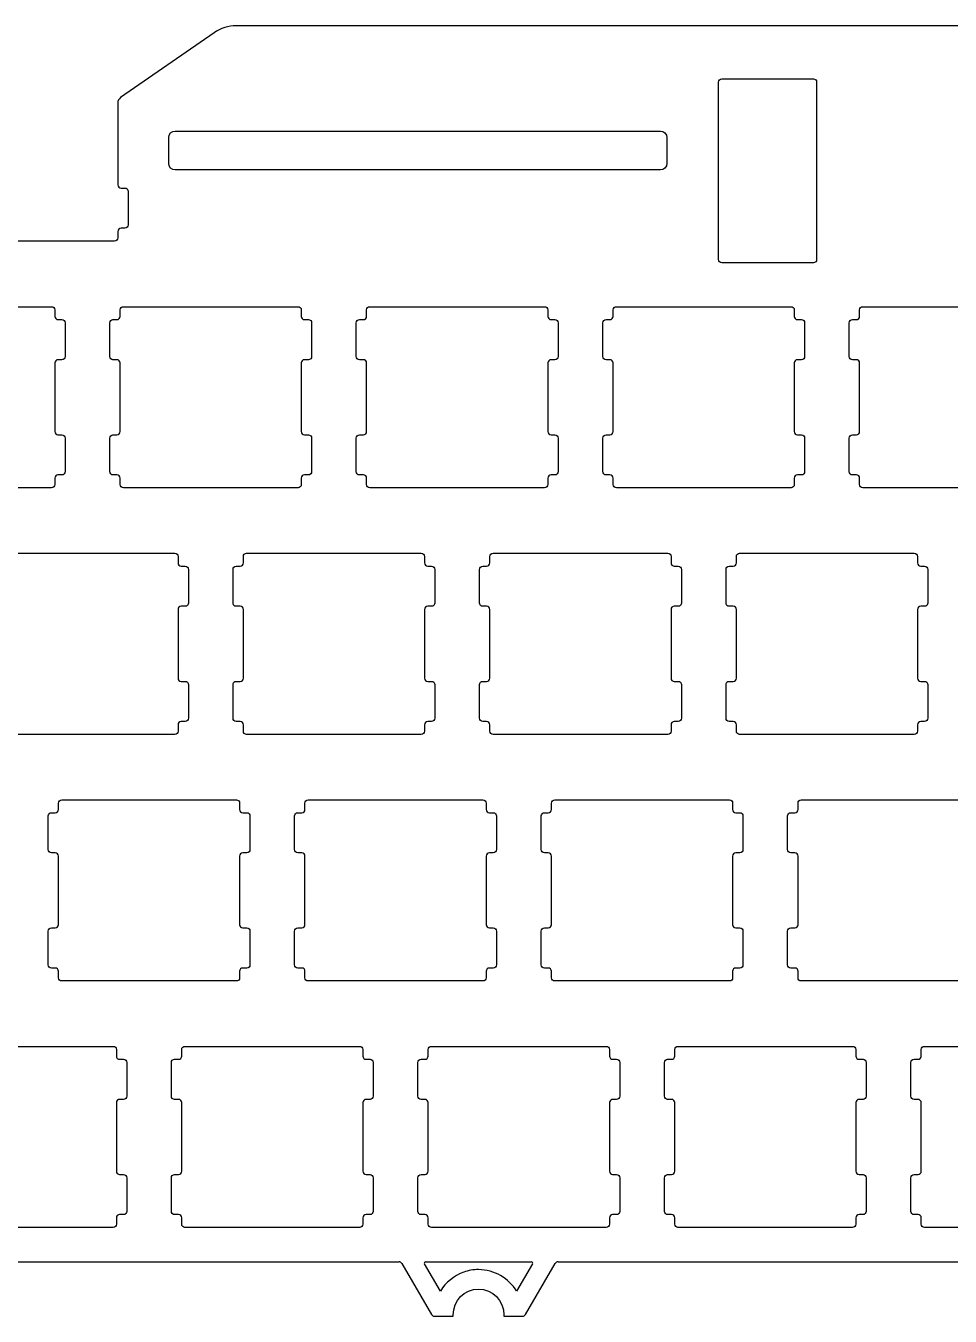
# Model space of a CAD drawing. Header units: millimetres. Extents: x -251 to 35, y -191 to -88.
# Drawn here: x -107.6 to -36.2, y -191.4 to -91.7 of the extents above; entities that cross this region are included whole.
import ezdxf

# ---------------------------------------------------------------- set-up
doc = ezdxf.new("R2010")
doc.units = ezdxf.units.MM
doc.layers.get('0').update_dxf_attribs({"linetype": 'CONTINUOUS'})

msp = doc.modelspace()

# ---------------------------------------------------------------- linework, layer by layer
for p, q in [((9.705, -91.704), (-91.386, -91.704)), ((-93.096, -92.238), (-100.327, -97.253)), ((-54.107, -109.764), (-54.107, -96.059)), ((-53.857, -95.809), (-46.784, -95.809)), ((-46.534, -96.059), (-46.534, -109.764)), ((-100.542, -97.664), (-100.542, -103.988)), ((-96.602, -102.338), (-96.602, -100.338)), ((-96.102, -99.838), (-58.607, -99.838)), ((-58.107, -100.338), (-58.107, -102.338)), ((-58.607, -102.838), (-96.102, -102.838)), ((-100.292, -104.238), (-99.993, -104.238)), ((-99.743, -104.488), (-99.743, -107.089)), ((-100.542, -107.589), (-100.542, -108.088)), ((-99.993, -107.339), (-100.292, -107.339)), ((-100.792, -108.338), (-114.294, -108.338)), ((-46.784, -110.014), (-53.857, -110.014)), ((-119.161, -113.405), (-105.662, -113.405)), ((-105.412, -113.655), (-105.412, -114.154)), ((-100.361, -114.154), (-100.361, -113.655)), ((-100.111, -113.405), (-86.612, -113.405)), ((-86.362, -113.655), (-86.362, -114.154)), ((-81.311, -114.154), (-81.311, -113.655)), ((-81.061, -113.405), (-67.562, -113.405)), ((-67.312, -113.655), (-67.312, -114.154)), ((-62.261, -114.154), (-62.261, -113.655)), ((-62.011, -113.405), (-48.512, -113.405)), ((-48.262, -113.655), (-48.262, -114.154)), ((-43.211, -114.154), (-43.211, -113.655)), ((-42.961, -113.405), (-29.462, -113.405)), ((-105.162, -114.404), (-104.861, -114.404)), ((-104.611, -114.654), (-104.611, -117.254)), ((-101.162, -117.254), (-101.162, -114.654)), ((-100.912, -114.404), (-100.611, -114.404)), ((-86.112, -114.404), (-85.811, -114.404)), ((-85.561, -114.654), (-85.561, -117.254)), ((-82.112, -117.254), (-82.112, -114.654)), ((-81.862, -114.404), (-81.561, -114.404)), ((-67.062, -114.404), (-66.761, -114.404)), ((-66.511, -114.654), (-66.511, -117.254)), ((-63.062, -117.254), (-63.062, -114.654)), ((-62.812, -114.404), (-62.511, -114.404)), ((-48.012, -114.404), (-47.711, -114.404)), ((-47.461, -114.654), (-47.461, -117.254)), ((-44.012, -117.254), (-44.012, -114.654)), ((-43.762, -114.404), (-43.461, -114.404)), ((-104.861, -117.504), (-105.162, -117.504)), ((-100.611, -117.504), (-100.912, -117.504)), ((-85.811, -117.504), (-86.112, -117.504)), ((-81.561, -117.504), (-81.862, -117.504)), ((-66.761, -117.504), (-67.062, -117.504)), ((-62.511, -117.504), (-62.812, -117.504)), ((-47.711, -117.504), (-48.012, -117.504)), ((-43.461, -117.504), (-43.762, -117.504)), ((-105.412, -117.754), (-105.412, -123.054)), ((-100.361, -123.054), (-100.361, -117.754)), ((-86.362, -117.754), (-86.362, -123.054)), ((-81.311, -123.054), (-81.311, -117.754)), ((-67.312, -117.754), (-67.312, -123.054)), ((-62.261, -123.054), (-62.261, -117.754)), ((-48.262, -117.754), (-48.262, -123.054)), ((-43.211, -123.054), (-43.211, -117.754)), ((-105.162, -123.304), (-104.861, -123.304)), ((-104.611, -123.554), (-104.611, -126.154)), ((-101.162, -126.154), (-101.162, -123.554)), ((-100.912, -123.304), (-100.611, -123.304)), ((-86.112, -123.304), (-85.811, -123.304)), ((-85.561, -123.554), (-85.561, -126.154)), ((-82.112, -126.154), (-82.112, -123.554)), ((-81.862, -123.304), (-81.561, -123.304)), ((-67.062, -123.304), (-66.761, -123.304)), ((-66.511, -123.554), (-66.511, -126.154)), ((-63.062, -126.154), (-63.062, -123.554)), ((-62.812, -123.304), (-62.511, -123.304)), ((-48.012, -123.304), (-47.711, -123.304)), ((-47.461, -123.554), (-47.461, -126.154)), ((-44.012, -126.154), (-44.012, -123.554)), ((-43.762, -123.304), (-43.461, -123.304)), ((-104.861, -126.404), (-105.162, -126.404)), ((-100.611, -126.404), (-100.912, -126.404)), ((-85.811, -126.404), (-86.112, -126.404)), ((-81.561, -126.404), (-81.862, -126.404)), ((-66.761, -126.404), (-67.062, -126.404)), ((-62.511, -126.404), (-62.812, -126.404)), ((-47.711, -126.404), (-48.012, -126.404)), ((-43.461, -126.404), (-43.762, -126.404)), ((-105.662, -127.404), (-119.161, -127.404)), ((-105.412, -126.654), (-105.412, -127.154)), ((-100.361, -127.154), (-100.361, -126.654)), ((-86.612, -127.404), (-100.111, -127.404)), ((-86.362, -126.654), (-86.362, -127.154)), ((-81.311, -127.154), (-81.311, -126.654)), ((-67.562, -127.404), (-81.061, -127.404)), ((-67.312, -126.654), (-67.312, -127.154)), ((-62.261, -127.154), (-62.261, -126.654)), ((-48.512, -127.404), (-62.011, -127.404)), ((-48.262, -126.654), (-48.262, -127.154)), ((-43.211, -127.154), (-43.211, -126.654)), ((-29.462, -127.404), (-42.961, -127.404)), ((-109.636, -132.455), (-96.137, -132.455)), ((-90.586, -132.455), (-77.087, -132.455)), ((-71.536, -132.455), (-58.037, -132.455)), ((-52.486, -132.455), (-38.987, -132.455)), ((-95.887, -132.705), (-95.887, -133.204)), ((-95.637, -133.454), (-95.336, -133.454)), ((-91.387, -133.454), (-91.086, -133.454)), ((-90.836, -133.204), (-90.836, -132.705)), ((-76.837, -132.705), (-76.837, -133.204)), ((-76.587, -133.454), (-76.286, -133.454)), ((-72.337, -133.454), (-72.036, -133.454)), ((-71.786, -133.204), (-71.786, -132.705)), ((-57.787, -132.705), (-57.787, -133.204)), ((-57.537, -133.454), (-57.236, -133.454)), ((-53.287, -133.454), (-52.986, -133.454)), ((-52.736, -133.204), (-52.736, -132.705)), ((-38.737, -132.705), (-38.737, -133.204)), ((-38.487, -133.454), (-38.186, -133.454)), ((-95.086, -133.704), (-95.086, -136.304)), ((-91.637, -136.304), (-91.637, -133.704)), ((-76.036, -133.704), (-76.036, -136.304)), ((-72.587, -136.304), (-72.587, -133.704)), ((-56.986, -133.704), (-56.986, -136.304)), ((-53.537, -136.304), (-53.537, -133.704)), ((-37.936, -133.704), (-37.936, -136.304)), ((-95.336, -136.554), (-95.637, -136.554)), ((-91.086, -136.554), (-91.387, -136.554)), ((-76.286, -136.554), (-76.587, -136.554)), ((-72.036, -136.554), (-72.337, -136.554)), ((-57.236, -136.554), (-57.537, -136.554)), ((-52.986, -136.554), (-53.287, -136.554)), ((-38.186, -136.554), (-38.487, -136.554)), ((-95.887, -136.804), (-95.887, -142.104)), ((-90.836, -142.104), (-90.836, -136.804)), ((-76.837, -136.804), (-76.837, -142.104)), ((-71.786, -142.104), (-71.786, -136.804)), ((-57.787, -136.804), (-57.787, -142.104)), ((-52.736, -142.104), (-52.736, -136.804)), ((-38.737, -136.804), (-38.737, -142.104)), ((-95.637, -142.354), (-95.336, -142.354)), ((-91.387, -142.354), (-91.086, -142.354)), ((-76.587, -142.354), (-76.286, -142.354)), ((-72.337, -142.354), (-72.036, -142.354)), ((-57.537, -142.354), (-57.236, -142.354)), ((-53.287, -142.354), (-52.986, -142.354)), ((-38.487, -142.354), (-38.186, -142.354)), ((-95.086, -142.604), (-95.086, -145.204)), ((-91.637, -145.204), (-91.637, -142.604)), ((-76.036, -142.604), (-76.036, -145.204)), ((-72.587, -145.204), (-72.587, -142.604)), ((-56.986, -142.604), (-56.986, -145.204)), ((-53.537, -145.204), (-53.537, -142.604)), ((-37.936, -142.604), (-37.936, -145.204)), ((-95.336, -145.454), (-95.637, -145.454)), ((-91.086, -145.454), (-91.387, -145.454)), ((-76.286, -145.454), (-76.587, -145.454)), ((-72.036, -145.454), (-72.337, -145.454)), ((-57.236, -145.454), (-57.537, -145.454)), ((-52.986, -145.454), (-53.287, -145.454)), ((-38.186, -145.454), (-38.487, -145.454)), ((-96.137, -146.454), (-109.636, -146.454)), ((-95.887, -145.704), (-95.887, -146.204)), ((-90.836, -146.204), (-90.836, -145.704)), ((-77.087, -146.454), (-90.586, -146.454)), ((-76.837, -145.704), (-76.837, -146.204)), ((-71.786, -146.204), (-71.786, -145.704)), ((-58.037, -146.454), (-71.536, -146.454)), ((-57.787, -145.704), (-57.787, -146.204)), ((-52.736, -146.204), (-52.736, -145.704)), ((-38.987, -146.454), (-52.486, -146.454)), ((-38.737, -145.704), (-38.737, -146.204)), ((-104.874, -151.505), (-91.375, -151.505)), ((-85.824, -151.505), (-72.325, -151.505)), ((-66.774, -151.505), (-53.275, -151.505)), ((-47.724, -151.505), (-34.225, -151.505)), ((-105.675, -152.504), (-105.374, -152.504)), ((-105.124, -152.254), (-105.124, -151.755)), ((-91.125, -151.755), (-91.125, -152.254)), ((-90.875, -152.504), (-90.574, -152.504)), ((-86.625, -152.504), (-86.324, -152.504)), ((-86.074, -152.254), (-86.074, -151.755)), ((-72.075, -151.755), (-72.075, -152.254)), ((-71.825, -152.504), (-71.525, -152.504)), ((-67.575, -152.504), (-67.274, -152.504)), ((-67.024, -152.254), (-67.024, -151.755)), ((-53.025, -151.755), (-53.025, -152.254)), ((-52.775, -152.504), (-52.475, -152.504)), ((-48.525, -152.504), (-48.224, -152.504)), ((-47.974, -152.254), (-47.974, -151.755)), ((-105.925, -155.354), (-105.925, -152.754)), ((-90.324, -152.754), (-90.324, -155.354)), ((-86.875, -155.354), (-86.875, -152.754)), ((-71.275, -152.754), (-71.275, -155.354)), ((-67.825, -155.354), (-67.825, -152.754)), ((-52.225, -152.754), (-52.225, -155.354)), ((-48.775, -155.354), (-48.775, -152.754)), ((-105.374, -155.604), (-105.675, -155.604)), ((-105.124, -161.154), (-105.124, -155.854)), ((-91.125, -155.854), (-91.125, -161.154)), ((-90.574, -155.604), (-90.875, -155.604)), ((-86.324, -155.604), (-86.625, -155.604)), ((-86.074, -161.154), (-86.074, -155.854)), ((-72.075, -155.854), (-72.075, -161.154)), ((-71.525, -155.604), (-71.825, -155.604)), ((-67.274, -155.604), (-67.575, -155.604)), ((-67.024, -161.154), (-67.024, -155.854)), ((-53.025, -155.854), (-53.025, -161.154)), ((-52.475, -155.604), (-52.775, -155.604)), ((-48.224, -155.604), (-48.525, -155.604)), ((-47.974, -161.154), (-47.974, -155.854)), ((-105.675, -161.404), (-105.374, -161.404)), ((-90.875, -161.404), (-90.574, -161.404)), ((-86.625, -161.404), (-86.324, -161.404)), ((-71.825, -161.404), (-71.525, -161.404)), ((-67.575, -161.404), (-67.274, -161.404)), ((-52.775, -161.404), (-52.475, -161.404)), ((-48.525, -161.404), (-48.224, -161.404)), ((-105.925, -164.254), (-105.925, -161.654)), ((-90.324, -161.654), (-90.324, -164.254)), ((-86.875, -164.254), (-86.875, -161.654)), ((-71.275, -161.654), (-71.275, -164.254)), ((-67.825, -164.254), (-67.825, -161.654)), ((-52.225, -161.654), (-52.225, -164.254)), ((-48.775, -164.254), (-48.775, -161.654)), ((-105.374, -164.504), (-105.675, -164.504)), ((-90.574, -164.504), (-90.875, -164.504)), ((-86.324, -164.504), (-86.625, -164.504)), ((-71.525, -164.504), (-71.825, -164.504)), ((-67.274, -164.504), (-67.575, -164.504)), ((-52.475, -164.504), (-52.775, -164.504)), ((-48.224, -164.504), (-48.525, -164.504)), ((-105.124, -165.254), (-105.124, -164.754)), ((-91.125, -164.754), (-91.125, -165.254)), ((-86.074, -165.254), (-86.074, -164.754)), ((-72.075, -164.754), (-72.075, -165.254)), ((-67.024, -165.254), (-67.024, -164.754)), ((-53.025, -164.754), (-53.025, -165.254)), ((-47.974, -165.254), (-47.974, -164.754)), ((-91.375, -165.504), (-104.874, -165.504)), ((-72.325, -165.504), (-85.824, -165.504)), ((-53.275, -165.504), (-66.774, -165.504)), ((-34.225, -165.504), (-47.724, -165.504)), ((-114.399, -170.555), (-100.9, -170.555)), ((-100.65, -170.805), (-100.65, -171.304)), ((-95.599, -171.304), (-95.599, -170.805)), ((-95.349, -170.555), (-81.848, -170.555)), ((-81.598, -170.805), (-81.598, -171.304)), ((-76.549, -171.304), (-76.549, -170.805)), ((-76.299, -170.555), (-62.798, -170.555)), ((-62.548, -170.805), (-62.548, -171.304)), ((-57.499, -171.304), (-57.499, -170.805)), ((-57.249, -170.555), (-43.75, -170.555)), ((-43.5, -170.805), (-43.5, -171.304)), ((-38.449, -171.304), (-38.449, -170.805)), ((-38.199, -170.555), (-24.7, -170.555)), ((-100.4, -171.554), (-100.1, -171.554)), ((-99.85, -171.804), (-99.85, -174.404)), ((-96.4, -174.404), (-96.4, -171.804)), ((-96.15, -171.554), (-95.849, -171.554)), ((-81.348, -171.554), (-81.049, -171.554)), ((-80.799, -171.804), (-80.799, -174.404)), ((-77.348, -174.404), (-77.348, -171.804)), ((-77.098, -171.554), (-76.799, -171.554)), ((-62.298, -171.554), (-62, -171.554)), ((-61.75, -171.804), (-61.75, -174.404)), ((-58.298, -174.404), (-58.298, -171.804)), ((-58.048, -171.554), (-57.749, -171.554)), ((-43.25, -171.554), (-42.95, -171.554)), ((-42.7, -171.804), (-42.7, -174.404)), ((-39.25, -174.404), (-39.25, -171.804)), ((-39, -171.554), (-38.699, -171.554)), ((-100.65, -174.904), (-100.65, -180.204)), ((-100.1, -174.654), (-100.4, -174.654)), ((-95.849, -174.654), (-96.15, -174.654)), ((-95.599, -180.204), (-95.599, -174.904)), ((-81.598, -174.904), (-81.598, -180.204)), ((-81.049, -174.654), (-81.348, -174.654)), ((-76.799, -174.654), (-77.098, -174.654)), ((-76.549, -180.204), (-76.549, -174.904)), ((-62.548, -174.904), (-62.548, -180.204)), ((-62, -174.654), (-62.298, -174.654)), ((-57.749, -174.654), (-58.048, -174.654)), ((-57.499, -180.204), (-57.499, -174.904)), ((-43.5, -174.904), (-43.5, -180.204)), ((-42.95, -174.654), (-43.25, -174.654)), ((-38.699, -174.654), (-39, -174.654)), ((-38.449, -180.204), (-38.449, -174.904)), ((-100.4, -180.454), (-100.1, -180.454)), ((-96.15, -180.454), (-95.849, -180.454)), ((-81.348, -180.454), (-81.049, -180.454)), ((-77.098, -180.454), (-76.799, -180.454)), ((-62.298, -180.454), (-62, -180.454)), ((-58.048, -180.454), (-57.749, -180.454)), ((-43.25, -180.454), (-42.95, -180.454)), ((-39, -180.454), (-38.699, -180.454)), ((-99.85, -180.704), (-99.85, -183.304)), ((-96.4, -183.304), (-96.4, -180.704)), ((-80.799, -180.704), (-80.799, -183.304)), ((-77.348, -183.304), (-77.348, -180.704)), ((-61.75, -180.704), (-61.75, -183.304)), ((-58.298, -183.304), (-58.298, -180.704)), ((-42.7, -180.704), (-42.7, -183.304)), ((-39.25, -183.304), (-39.25, -180.704)), ((-100.65, -183.804), (-100.65, -184.304)), ((-100.1, -183.554), (-100.4, -183.554)), ((-95.849, -183.554), (-96.15, -183.554)), ((-95.599, -184.304), (-95.599, -183.804)), ((-81.598, -183.804), (-81.598, -184.304)), ((-81.049, -183.554), (-81.348, -183.554)), ((-76.799, -183.554), (-77.098, -183.554)), ((-76.549, -184.304), (-76.549, -183.804)), ((-62.548, -183.804), (-62.548, -184.304)), ((-62, -183.554), (-62.298, -183.554)), ((-57.749, -183.554), (-58.048, -183.554)), ((-57.499, -184.304), (-57.499, -183.804)), ((-43.5, -183.804), (-43.5, -184.304)), ((-42.95, -183.554), (-43.25, -183.554)), ((-38.699, -183.554), (-39, -183.554)), ((-38.449, -184.304), (-38.449, -183.804)), ((-100.9, -184.554), (-114.399, -184.554)), ((-81.848, -184.554), (-95.349, -184.554)), ((-62.798, -184.554), (-76.299, -184.554)), ((-43.75, -184.554), (-57.249, -184.554)), ((-24.7, -184.554), (-38.199, -184.554)), ((-136.486, -187.204), (-78.809, -187.204)), ((-78.593, -187.328), (-76.288, -191.28)), ((-75.609, -189.466), (-76.841, -187.354)), ((-76.755, -187.204), (-68.575, -187.204)), ((-68.489, -187.354), (-69.721, -189.466)), ((-69.042, -191.28), (-66.737, -187.328)), ((-66.521, -187.204), (9.705, -187.204)), ((-76.072, -191.404), (-74.619, -191.404)), ((-70.711, -191.404), (-69.258, -191.404))]:
    msp.add_line(p, q)
for centre, radius, start, end in [((-91.386, -94.704), 3, 90, 124.74116), ((-100.042, -97.664), 0.5, 124.74116, 180), ((-78.809, -187.454), 0.25, 30.24912, 89.99817), ((-76.755, -187.304), 0.1, 90, 210.2458), ((-68.575, -187.304), 0.1, -30.24603, 90), ((-66.521, -187.454), 0.25, 90.00183, 149.75088), ((-76.072, -191.154), 0.25, 210.24912, 269.99817), ((-69.258, -191.154), 0.25, 270.00183, 329.75088)]:
    msp.add_arc(centre, radius, start, end)
for points in [[(-54.107, -96.059), (-54.107, -95.921), (-53.995, -95.809), (-53.857, -95.809)], [(-46.784, -95.809), (-46.646, -95.809), (-46.534, -95.921), (-46.534, -96.059)], [(-96.602, -100.338), (-96.602, -100.062), (-96.378, -99.838), (-96.102, -99.838)], [(-58.607, -99.838), (-58.331, -99.838), (-58.107, -100.062), (-58.107, -100.338)], [(-96.102, -102.838), (-96.378, -102.838), (-96.602, -102.614), (-96.602, -102.338)], [(-58.107, -102.338), (-58.107, -102.614), (-58.331, -102.838), (-58.607, -102.838)], [(-100.542, -103.988), (-100.542, -104.126), (-100.43, -104.238), (-100.292, -104.238)], [(-99.993, -104.238), (-99.855, -104.238), (-99.743, -104.35), (-99.743, -104.488)], [(-100.292, -107.339), (-100.43, -107.339), (-100.542, -107.451), (-100.542, -107.589)], [(-99.743, -107.089), (-99.743, -107.227), (-99.855, -107.339), (-99.993, -107.339)], [(-100.542, -108.088), (-100.542, -108.226), (-100.654, -108.338), (-100.792, -108.338)], [(-53.857, -110.014), (-53.995, -110.014), (-54.107, -109.902), (-54.107, -109.764)], [(-46.534, -109.764), (-46.534, -109.902), (-46.646, -110.014), (-46.784, -110.014)], [(-105.662, -113.405), (-105.524, -113.405), (-105.412, -113.517), (-105.412, -113.655)], [(-100.361, -113.655), (-100.361, -113.517), (-100.249, -113.405), (-100.111, -113.405)], [(-86.612, -113.405), (-86.474, -113.405), (-86.362, -113.517), (-86.362, -113.655)], [(-81.311, -113.655), (-81.311, -113.517), (-81.199, -113.405), (-81.061, -113.405)], [(-67.562, -113.405), (-67.424, -113.405), (-67.312, -113.517), (-67.312, -113.655)], [(-62.261, -113.655), (-62.261, -113.517), (-62.149, -113.405), (-62.011, -113.405)], [(-48.512, -113.405), (-48.374, -113.405), (-48.262, -113.517), (-48.262, -113.655)], [(-43.211, -113.655), (-43.211, -113.517), (-43.099, -113.405), (-42.961, -113.405)], [(-105.412, -114.154), (-105.412, -114.292), (-105.3, -114.404), (-105.162, -114.404)], [(-104.861, -114.404), (-104.723, -114.404), (-104.611, -114.516), (-104.611, -114.654)], [(-101.162, -114.654), (-101.162, -114.516), (-101.05, -114.404), (-100.912, -114.404)], [(-100.611, -114.404), (-100.473, -114.404), (-100.361, -114.292), (-100.361, -114.154)], [(-86.362, -114.154), (-86.362, -114.292), (-86.25, -114.404), (-86.112, -114.404)], [(-85.811, -114.404), (-85.673, -114.404), (-85.561, -114.516), (-85.561, -114.654)], [(-82.112, -114.654), (-82.112, -114.516), (-82, -114.404), (-81.862, -114.404)], [(-81.561, -114.404), (-81.423, -114.404), (-81.311, -114.292), (-81.311, -114.154)], [(-67.312, -114.154), (-67.312, -114.292), (-67.2, -114.404), (-67.062, -114.404)], [(-66.761, -114.404), (-66.623, -114.404), (-66.511, -114.516), (-66.511, -114.654)], [(-63.062, -114.654), (-63.062, -114.516), (-62.95, -114.404), (-62.812, -114.404)], [(-62.511, -114.404), (-62.373, -114.404), (-62.261, -114.292), (-62.261, -114.154)], [(-48.262, -114.154), (-48.262, -114.292), (-48.15, -114.404), (-48.012, -114.404)], [(-47.711, -114.404), (-47.573, -114.404), (-47.461, -114.516), (-47.461, -114.654)], [(-44.012, -114.654), (-44.012, -114.516), (-43.9, -114.404), (-43.762, -114.404)], [(-43.461, -114.404), (-43.323, -114.404), (-43.211, -114.292), (-43.211, -114.154)], [(-105.162, -117.504), (-105.3, -117.504), (-105.412, -117.616), (-105.412, -117.754)], [(-104.611, -117.254), (-104.611, -117.393), (-104.723, -117.504), (-104.861, -117.504)], [(-100.912, -117.504), (-101.05, -117.504), (-101.162, -117.393), (-101.162, -117.254)], [(-100.361, -117.754), (-100.361, -117.616), (-100.473, -117.504), (-100.611, -117.504)], [(-86.112, -117.504), (-86.25, -117.504), (-86.362, -117.616), (-86.362, -117.754)], [(-85.561, -117.254), (-85.561, -117.393), (-85.673, -117.504), (-85.811, -117.504)], [(-81.862, -117.504), (-82, -117.504), (-82.112, -117.393), (-82.112, -117.254)], [(-81.311, -117.754), (-81.311, -117.616), (-81.423, -117.504), (-81.561, -117.504)], [(-67.062, -117.504), (-67.2, -117.504), (-67.312, -117.616), (-67.312, -117.754)], [(-66.511, -117.254), (-66.511, -117.393), (-66.623, -117.504), (-66.761, -117.504)], [(-62.812, -117.504), (-62.95, -117.504), (-63.062, -117.393), (-63.062, -117.254)], [(-62.261, -117.754), (-62.261, -117.616), (-62.373, -117.504), (-62.511, -117.504)], [(-48.012, -117.504), (-48.15, -117.504), (-48.262, -117.616), (-48.262, -117.754)], [(-47.461, -117.254), (-47.461, -117.393), (-47.573, -117.504), (-47.711, -117.504)], [(-43.762, -117.504), (-43.9, -117.504), (-44.012, -117.393), (-44.012, -117.254)], [(-43.211, -117.754), (-43.211, -117.616), (-43.323, -117.504), (-43.461, -117.504)], [(-105.412, -123.054), (-105.412, -123.193), (-105.3, -123.304), (-105.162, -123.304)], [(-104.861, -123.304), (-104.723, -123.304), (-104.611, -123.416), (-104.611, -123.554)], [(-101.162, -123.554), (-101.162, -123.416), (-101.05, -123.304), (-100.912, -123.304)], [(-100.611, -123.304), (-100.473, -123.304), (-100.361, -123.193), (-100.361, -123.054)], [(-86.362, -123.054), (-86.362, -123.193), (-86.25, -123.304), (-86.112, -123.304)], [(-85.811, -123.304), (-85.673, -123.304), (-85.561, -123.416), (-85.561, -123.554)], [(-82.112, -123.554), (-82.112, -123.416), (-82, -123.304), (-81.862, -123.304)], [(-81.561, -123.304), (-81.423, -123.304), (-81.311, -123.193), (-81.311, -123.054)], [(-67.312, -123.054), (-67.312, -123.193), (-67.2, -123.304), (-67.062, -123.304)], [(-66.761, -123.304), (-66.623, -123.304), (-66.511, -123.416), (-66.511, -123.554)], [(-63.062, -123.554), (-63.062, -123.416), (-62.95, -123.304), (-62.812, -123.304)], [(-62.511, -123.304), (-62.373, -123.304), (-62.261, -123.193), (-62.261, -123.054)], [(-48.262, -123.054), (-48.262, -123.193), (-48.15, -123.304), (-48.012, -123.304)], [(-47.711, -123.304), (-47.573, -123.304), (-47.461, -123.416), (-47.461, -123.554)], [(-44.012, -123.554), (-44.012, -123.416), (-43.9, -123.304), (-43.762, -123.304)], [(-43.461, -123.304), (-43.323, -123.304), (-43.211, -123.193), (-43.211, -123.054)], [(-105.162, -126.404), (-105.3, -126.404), (-105.412, -126.516), (-105.412, -126.654)], [(-104.611, -126.154), (-104.611, -126.292), (-104.723, -126.404), (-104.861, -126.404)], [(-100.912, -126.404), (-101.05, -126.404), (-101.162, -126.292), (-101.162, -126.154)], [(-100.361, -126.654), (-100.361, -126.516), (-100.473, -126.404), (-100.611, -126.404)], [(-86.112, -126.404), (-86.25, -126.404), (-86.362, -126.516), (-86.362, -126.654)], [(-85.561, -126.154), (-85.561, -126.292), (-85.673, -126.404), (-85.811, -126.404)], [(-81.862, -126.404), (-82, -126.404), (-82.112, -126.292), (-82.112, -126.154)], [(-81.311, -126.654), (-81.311, -126.516), (-81.423, -126.404), (-81.561, -126.404)], [(-67.062, -126.404), (-67.2, -126.404), (-67.312, -126.516), (-67.312, -126.654)], [(-66.511, -126.154), (-66.511, -126.292), (-66.623, -126.404), (-66.761, -126.404)], [(-62.812, -126.404), (-62.95, -126.404), (-63.062, -126.292), (-63.062, -126.154)], [(-62.261, -126.654), (-62.261, -126.516), (-62.373, -126.404), (-62.511, -126.404)], [(-48.012, -126.404), (-48.15, -126.404), (-48.262, -126.516), (-48.262, -126.654)], [(-47.461, -126.154), (-47.461, -126.292), (-47.573, -126.404), (-47.711, -126.404)], [(-43.762, -126.404), (-43.9, -126.404), (-44.012, -126.292), (-44.012, -126.154)], [(-43.211, -126.654), (-43.211, -126.516), (-43.323, -126.404), (-43.461, -126.404)], [(-105.412, -127.154), (-105.412, -127.292), (-105.524, -127.404), (-105.662, -127.404)], [(-100.111, -127.404), (-100.249, -127.404), (-100.361, -127.292), (-100.361, -127.154)], [(-86.362, -127.154), (-86.362, -127.292), (-86.474, -127.404), (-86.612, -127.404)], [(-81.061, -127.404), (-81.199, -127.404), (-81.311, -127.292), (-81.311, -127.154)], [(-67.312, -127.154), (-67.312, -127.292), (-67.424, -127.404), (-67.562, -127.404)], [(-62.011, -127.404), (-62.149, -127.404), (-62.261, -127.292), (-62.261, -127.154)], [(-48.262, -127.154), (-48.262, -127.292), (-48.374, -127.404), (-48.512, -127.404)], [(-42.961, -127.404), (-43.099, -127.404), (-43.211, -127.292), (-43.211, -127.154)], [(-96.137, -132.455), (-95.999, -132.455), (-95.887, -132.567), (-95.887, -132.705)], [(-90.836, -132.705), (-90.836, -132.567), (-90.724, -132.455), (-90.586, -132.455)], [(-77.087, -132.455), (-76.949, -132.455), (-76.837, -132.567), (-76.837, -132.705)], [(-71.786, -132.705), (-71.786, -132.567), (-71.674, -132.455), (-71.536, -132.455)], [(-58.037, -132.455), (-57.899, -132.455), (-57.787, -132.567), (-57.787, -132.705)], [(-52.736, -132.705), (-52.736, -132.567), (-52.624, -132.455), (-52.486, -132.455)], [(-38.987, -132.455), (-38.849, -132.455), (-38.737, -132.567), (-38.737, -132.705)], [(-95.887, -133.204), (-95.887, -133.342), (-95.775, -133.454), (-95.637, -133.454)], [(-95.336, -133.454), (-95.198, -133.454), (-95.086, -133.566), (-95.086, -133.704)], [(-91.637, -133.704), (-91.637, -133.566), (-91.525, -133.454), (-91.387, -133.454)], [(-91.086, -133.454), (-90.948, -133.454), (-90.836, -133.342), (-90.836, -133.204)], [(-76.837, -133.204), (-76.837, -133.342), (-76.725, -133.454), (-76.587, -133.454)], [(-76.286, -133.454), (-76.148, -133.454), (-76.036, -133.566), (-76.036, -133.704)], [(-72.587, -133.704), (-72.587, -133.566), (-72.475, -133.454), (-72.337, -133.454)], [(-72.036, -133.454), (-71.898, -133.454), (-71.786, -133.342), (-71.786, -133.204)], [(-57.787, -133.204), (-57.787, -133.342), (-57.675, -133.454), (-57.537, -133.454)], [(-57.236, -133.454), (-57.098, -133.454), (-56.986, -133.566), (-56.986, -133.704)], [(-53.537, -133.704), (-53.537, -133.566), (-53.425, -133.454), (-53.287, -133.454)], [(-52.986, -133.454), (-52.848, -133.454), (-52.736, -133.342), (-52.736, -133.204)], [(-38.737, -133.204), (-38.737, -133.342), (-38.625, -133.454), (-38.487, -133.454)], [(-38.186, -133.454), (-38.048, -133.454), (-37.936, -133.566), (-37.936, -133.704)], [(-95.637, -136.554), (-95.775, -136.554), (-95.887, -136.666), (-95.887, -136.804)], [(-95.086, -136.304), (-95.086, -136.443), (-95.198, -136.554), (-95.336, -136.554)], [(-91.387, -136.554), (-91.525, -136.554), (-91.637, -136.443), (-91.637, -136.304)], [(-90.836, -136.804), (-90.836, -136.666), (-90.948, -136.554), (-91.086, -136.554)], [(-76.587, -136.554), (-76.725, -136.554), (-76.837, -136.666), (-76.837, -136.804)], [(-76.036, -136.304), (-76.036, -136.443), (-76.148, -136.554), (-76.286, -136.554)], [(-72.337, -136.554), (-72.475, -136.554), (-72.587, -136.443), (-72.587, -136.304)], [(-71.786, -136.804), (-71.786, -136.666), (-71.898, -136.554), (-72.036, -136.554)], [(-57.537, -136.554), (-57.675, -136.554), (-57.787, -136.666), (-57.787, -136.804)], [(-56.986, -136.304), (-56.986, -136.443), (-57.098, -136.554), (-57.236, -136.554)], [(-53.287, -136.554), (-53.425, -136.554), (-53.537, -136.443), (-53.537, -136.304)], [(-52.736, -136.804), (-52.736, -136.666), (-52.848, -136.554), (-52.986, -136.554)], [(-38.487, -136.554), (-38.625, -136.554), (-38.737, -136.666), (-38.737, -136.804)], [(-37.936, -136.304), (-37.936, -136.443), (-38.048, -136.554), (-38.186, -136.554)], [(-95.887, -142.104), (-95.887, -142.243), (-95.775, -142.354), (-95.637, -142.354)], [(-95.336, -142.354), (-95.198, -142.354), (-95.086, -142.466), (-95.086, -142.604)], [(-91.637, -142.604), (-91.637, -142.466), (-91.525, -142.354), (-91.387, -142.354)], [(-91.086, -142.354), (-90.948, -142.354), (-90.836, -142.243), (-90.836, -142.104)], [(-76.837, -142.104), (-76.837, -142.243), (-76.725, -142.354), (-76.587, -142.354)], [(-76.286, -142.354), (-76.148, -142.354), (-76.036, -142.466), (-76.036, -142.604)], [(-72.587, -142.604), (-72.587, -142.466), (-72.475, -142.354), (-72.337, -142.354)], [(-72.036, -142.354), (-71.898, -142.354), (-71.786, -142.243), (-71.786, -142.104)], [(-57.787, -142.104), (-57.787, -142.243), (-57.675, -142.354), (-57.537, -142.354)], [(-57.236, -142.354), (-57.098, -142.354), (-56.986, -142.466), (-56.986, -142.604)], [(-53.537, -142.604), (-53.537, -142.466), (-53.425, -142.354), (-53.287, -142.354)], [(-52.986, -142.354), (-52.848, -142.354), (-52.736, -142.243), (-52.736, -142.104)], [(-38.737, -142.104), (-38.737, -142.243), (-38.625, -142.354), (-38.487, -142.354)], [(-38.186, -142.354), (-38.048, -142.354), (-37.936, -142.466), (-37.936, -142.604)], [(-95.637, -145.454), (-95.775, -145.454), (-95.887, -145.566), (-95.887, -145.704)], [(-95.086, -145.204), (-95.086, -145.342), (-95.198, -145.454), (-95.336, -145.454)], [(-91.387, -145.454), (-91.525, -145.454), (-91.637, -145.342), (-91.637, -145.204)], [(-90.836, -145.704), (-90.836, -145.566), (-90.948, -145.454), (-91.086, -145.454)], [(-76.587, -145.454), (-76.725, -145.454), (-76.837, -145.566), (-76.837, -145.704)], [(-76.036, -145.204), (-76.036, -145.342), (-76.148, -145.454), (-76.286, -145.454)], [(-72.337, -145.454), (-72.475, -145.454), (-72.587, -145.342), (-72.587, -145.204)], [(-71.786, -145.704), (-71.786, -145.566), (-71.898, -145.454), (-72.036, -145.454)], [(-57.537, -145.454), (-57.675, -145.454), (-57.787, -145.566), (-57.787, -145.704)], [(-56.986, -145.204), (-56.986, -145.342), (-57.098, -145.454), (-57.236, -145.454)], [(-53.287, -145.454), (-53.425, -145.454), (-53.537, -145.342), (-53.537, -145.204)], [(-52.736, -145.704), (-52.736, -145.566), (-52.848, -145.454), (-52.986, -145.454)], [(-38.487, -145.454), (-38.625, -145.454), (-38.737, -145.566), (-38.737, -145.704)], [(-37.936, -145.204), (-37.936, -145.342), (-38.048, -145.454), (-38.186, -145.454)], [(-95.887, -146.204), (-95.887, -146.342), (-95.999, -146.454), (-96.137, -146.454)], [(-90.586, -146.454), (-90.724, -146.454), (-90.836, -146.342), (-90.836, -146.204)], [(-76.837, -146.204), (-76.837, -146.342), (-76.949, -146.454), (-77.087, -146.454)], [(-71.536, -146.454), (-71.674, -146.454), (-71.786, -146.342), (-71.786, -146.204)], [(-57.787, -146.204), (-57.787, -146.342), (-57.899, -146.454), (-58.037, -146.454)], [(-52.486, -146.454), (-52.624, -146.454), (-52.736, -146.342), (-52.736, -146.204)], [(-38.737, -146.204), (-38.737, -146.342), (-38.849, -146.454), (-38.987, -146.454)], [(-105.124, -151.755), (-105.124, -151.617), (-105.012, -151.505), (-104.874, -151.505)], [(-91.375, -151.505), (-91.237, -151.505), (-91.125, -151.617), (-91.125, -151.755)], [(-86.074, -151.755), (-86.074, -151.617), (-85.962, -151.505), (-85.824, -151.505)], [(-72.325, -151.505), (-72.187, -151.505), (-72.075, -151.617), (-72.075, -151.755)], [(-67.024, -151.755), (-67.024, -151.617), (-66.912, -151.505), (-66.774, -151.505)], [(-53.275, -151.505), (-53.137, -151.505), (-53.025, -151.617), (-53.025, -151.755)], [(-47.974, -151.755), (-47.974, -151.617), (-47.862, -151.505), (-47.724, -151.505)], [(-105.925, -152.754), (-105.925, -152.616), (-105.813, -152.504), (-105.675, -152.504)], [(-105.374, -152.504), (-105.236, -152.504), (-105.124, -152.392), (-105.124, -152.254)], [(-91.125, -152.254), (-91.125, -152.392), (-91.013, -152.504), (-90.875, -152.504)], [(-90.574, -152.504), (-90.436, -152.504), (-90.324, -152.616), (-90.324, -152.754)], [(-86.875, -152.754), (-86.875, -152.616), (-86.763, -152.504), (-86.625, -152.504)], [(-86.324, -152.504), (-86.186, -152.504), (-86.074, -152.392), (-86.074, -152.254)], [(-72.075, -152.254), (-72.075, -152.392), (-71.963, -152.504), (-71.825, -152.504)], [(-71.525, -152.504), (-71.387, -152.504), (-71.275, -152.616), (-71.275, -152.754)], [(-67.825, -152.754), (-67.825, -152.616), (-67.713, -152.504), (-67.575, -152.504)], [(-67.274, -152.504), (-67.136, -152.504), (-67.024, -152.392), (-67.024, -152.254)], [(-53.025, -152.254), (-53.025, -152.392), (-52.913, -152.504), (-52.775, -152.504)], [(-52.475, -152.504), (-52.337, -152.504), (-52.225, -152.616), (-52.225, -152.754)], [(-48.775, -152.754), (-48.775, -152.616), (-48.663, -152.504), (-48.525, -152.504)], [(-48.224, -152.504), (-48.086, -152.504), (-47.974, -152.392), (-47.974, -152.254)], [(-105.675, -155.604), (-105.813, -155.604), (-105.925, -155.493), (-105.925, -155.354)], [(-90.324, -155.354), (-90.324, -155.493), (-90.436, -155.604), (-90.574, -155.604)], [(-86.625, -155.604), (-86.763, -155.604), (-86.875, -155.493), (-86.875, -155.354)], [(-71.275, -155.354), (-71.275, -155.493), (-71.387, -155.604), (-71.525, -155.604)], [(-67.575, -155.604), (-67.713, -155.604), (-67.825, -155.493), (-67.825, -155.354)], [(-52.225, -155.354), (-52.225, -155.493), (-52.337, -155.604), (-52.475, -155.604)], [(-48.525, -155.604), (-48.663, -155.604), (-48.775, -155.493), (-48.775, -155.354)], [(-105.124, -155.854), (-105.124, -155.716), (-105.236, -155.604), (-105.374, -155.604)], [(-90.875, -155.604), (-91.013, -155.604), (-91.125, -155.716), (-91.125, -155.854)], [(-86.074, -155.854), (-86.074, -155.716), (-86.186, -155.604), (-86.324, -155.604)], [(-71.825, -155.604), (-71.963, -155.604), (-72.075, -155.716), (-72.075, -155.854)], [(-67.024, -155.854), (-67.024, -155.716), (-67.136, -155.604), (-67.274, -155.604)], [(-52.775, -155.604), (-52.913, -155.604), (-53.025, -155.716), (-53.025, -155.854)], [(-47.974, -155.854), (-47.974, -155.716), (-48.086, -155.604), (-48.224, -155.604)], [(-105.925, -161.654), (-105.925, -161.516), (-105.813, -161.404), (-105.675, -161.404)], [(-105.374, -161.404), (-105.236, -161.404), (-105.124, -161.293), (-105.124, -161.154)], [(-91.125, -161.154), (-91.125, -161.293), (-91.013, -161.404), (-90.875, -161.404)], [(-90.574, -161.404), (-90.436, -161.404), (-90.324, -161.516), (-90.324, -161.654)], [(-86.875, -161.654), (-86.875, -161.516), (-86.763, -161.404), (-86.625, -161.404)], [(-86.324, -161.404), (-86.186, -161.404), (-86.074, -161.293), (-86.074, -161.154)], [(-72.075, -161.154), (-72.075, -161.293), (-71.963, -161.404), (-71.825, -161.404)], [(-71.525, -161.404), (-71.387, -161.404), (-71.275, -161.516), (-71.275, -161.654)], [(-67.825, -161.654), (-67.825, -161.516), (-67.713, -161.404), (-67.575, -161.404)], [(-67.274, -161.404), (-67.136, -161.404), (-67.024, -161.293), (-67.024, -161.154)], [(-53.025, -161.154), (-53.025, -161.293), (-52.913, -161.404), (-52.775, -161.404)], [(-52.475, -161.404), (-52.337, -161.404), (-52.225, -161.516), (-52.225, -161.654)], [(-48.775, -161.654), (-48.775, -161.516), (-48.663, -161.404), (-48.525, -161.404)], [(-48.224, -161.404), (-48.086, -161.404), (-47.974, -161.293), (-47.974, -161.154)], [(-105.675, -164.504), (-105.813, -164.504), (-105.925, -164.392), (-105.925, -164.254)], [(-105.124, -164.754), (-105.124, -164.616), (-105.236, -164.504), (-105.374, -164.504)], [(-90.875, -164.504), (-91.013, -164.504), (-91.125, -164.616), (-91.125, -164.754)], [(-90.324, -164.254), (-90.324, -164.392), (-90.436, -164.504), (-90.574, -164.504)], [(-86.625, -164.504), (-86.763, -164.504), (-86.875, -164.392), (-86.875, -164.254)], [(-86.074, -164.754), (-86.074, -164.616), (-86.186, -164.504), (-86.324, -164.504)], [(-71.825, -164.504), (-71.963, -164.504), (-72.075, -164.616), (-72.075, -164.754)], [(-71.275, -164.254), (-71.275, -164.392), (-71.387, -164.504), (-71.525, -164.504)], [(-67.575, -164.504), (-67.713, -164.504), (-67.825, -164.392), (-67.825, -164.254)], [(-67.024, -164.754), (-67.024, -164.616), (-67.136, -164.504), (-67.274, -164.504)], [(-52.775, -164.504), (-52.913, -164.504), (-53.025, -164.616), (-53.025, -164.754)], [(-52.225, -164.254), (-52.225, -164.392), (-52.337, -164.504), (-52.475, -164.504)], [(-48.525, -164.504), (-48.663, -164.504), (-48.775, -164.392), (-48.775, -164.254)], [(-47.974, -164.754), (-47.974, -164.616), (-48.086, -164.504), (-48.224, -164.504)], [(-104.874, -165.504), (-105.012, -165.504), (-105.124, -165.392), (-105.124, -165.254)], [(-91.125, -165.254), (-91.125, -165.392), (-91.237, -165.504), (-91.375, -165.504)], [(-85.824, -165.504), (-85.962, -165.504), (-86.074, -165.392), (-86.074, -165.254)], [(-72.075, -165.254), (-72.075, -165.392), (-72.187, -165.504), (-72.325, -165.504)], [(-66.774, -165.504), (-66.912, -165.504), (-67.024, -165.392), (-67.024, -165.254)], [(-53.025, -165.254), (-53.025, -165.392), (-53.137, -165.504), (-53.275, -165.504)], [(-47.724, -165.504), (-47.862, -165.504), (-47.974, -165.392), (-47.974, -165.254)], [(-100.9, -170.555), (-100.762, -170.555), (-100.65, -170.667), (-100.65, -170.805)], [(-100.65, -171.304), (-100.65, -171.442), (-100.538, -171.554), (-100.4, -171.554)], [(-95.849, -171.554), (-95.711, -171.554), (-95.599, -171.442), (-95.599, -171.304)], [(-95.599, -170.805), (-95.599, -170.667), (-95.487, -170.555), (-95.349, -170.555)], [(-81.848, -170.555), (-81.71, -170.555), (-81.598, -170.667), (-81.598, -170.805)], [(-81.598, -171.304), (-81.598, -171.442), (-81.486, -171.554), (-81.348, -171.554)], [(-76.799, -171.554), (-76.661, -171.554), (-76.549, -171.442), (-76.549, -171.304)], [(-76.549, -170.805), (-76.549, -170.667), (-76.437, -170.555), (-76.299, -170.555)], [(-62.798, -170.555), (-62.66, -170.555), (-62.548, -170.667), (-62.548, -170.805)], [(-62.548, -171.304), (-62.548, -171.442), (-62.436, -171.554), (-62.298, -171.554)], [(-57.749, -171.554), (-57.611, -171.554), (-57.499, -171.442), (-57.499, -171.304)], [(-57.499, -170.805), (-57.499, -170.667), (-57.387, -170.555), (-57.249, -170.555)], [(-43.75, -170.555), (-43.612, -170.555), (-43.5, -170.667), (-43.5, -170.805)], [(-43.5, -171.304), (-43.5, -171.442), (-43.388, -171.554), (-43.25, -171.554)], [(-38.699, -171.554), (-38.561, -171.554), (-38.449, -171.442), (-38.449, -171.304)], [(-38.449, -170.805), (-38.449, -170.667), (-38.337, -170.555), (-38.199, -170.555)], [(-100.1, -171.554), (-99.962, -171.554), (-99.85, -171.666), (-99.85, -171.804)], [(-96.4, -171.804), (-96.4, -171.666), (-96.288, -171.554), (-96.15, -171.554)], [(-81.049, -171.554), (-80.911, -171.554), (-80.799, -171.666), (-80.799, -171.804)], [(-77.348, -171.804), (-77.348, -171.666), (-77.236, -171.554), (-77.098, -171.554)], [(-62, -171.554), (-61.862, -171.554), (-61.75, -171.666), (-61.75, -171.804)], [(-58.298, -171.804), (-58.298, -171.666), (-58.186, -171.554), (-58.048, -171.554)], [(-42.95, -171.554), (-42.812, -171.554), (-42.7, -171.666), (-42.7, -171.804)], [(-39.25, -171.804), (-39.25, -171.666), (-39.138, -171.554), (-39, -171.554)], [(-99.85, -174.404), (-99.85, -174.543), (-99.962, -174.654), (-100.1, -174.654)], [(-96.15, -174.654), (-96.288, -174.654), (-96.4, -174.543), (-96.4, -174.404)], [(-80.799, -174.404), (-80.799, -174.543), (-80.911, -174.654), (-81.049, -174.654)], [(-77.098, -174.654), (-77.236, -174.654), (-77.348, -174.543), (-77.348, -174.404)], [(-61.75, -174.404), (-61.75, -174.543), (-61.862, -174.654), (-62, -174.654)], [(-58.048, -174.654), (-58.186, -174.654), (-58.298, -174.543), (-58.298, -174.404)], [(-42.7, -174.404), (-42.7, -174.543), (-42.812, -174.654), (-42.95, -174.654)], [(-39, -174.654), (-39.138, -174.654), (-39.25, -174.543), (-39.25, -174.404)], [(-100.4, -174.654), (-100.538, -174.654), (-100.65, -174.766), (-100.65, -174.904)], [(-95.599, -174.904), (-95.599, -174.766), (-95.711, -174.654), (-95.849, -174.654)], [(-81.348, -174.654), (-81.486, -174.654), (-81.598, -174.766), (-81.598, -174.904)], [(-76.549, -174.904), (-76.549, -174.766), (-76.661, -174.654), (-76.799, -174.654)], [(-62.298, -174.654), (-62.436, -174.654), (-62.548, -174.766), (-62.548, -174.904)], [(-57.499, -174.904), (-57.499, -174.766), (-57.611, -174.654), (-57.749, -174.654)], [(-43.25, -174.654), (-43.388, -174.654), (-43.5, -174.766), (-43.5, -174.904)], [(-38.449, -174.904), (-38.449, -174.766), (-38.561, -174.654), (-38.699, -174.654)], [(-100.65, -180.204), (-100.65, -180.343), (-100.538, -180.454), (-100.4, -180.454)], [(-100.1, -180.454), (-99.962, -180.454), (-99.85, -180.566), (-99.85, -180.704)], [(-96.4, -180.704), (-96.4, -180.566), (-96.288, -180.454), (-96.15, -180.454)], [(-95.849, -180.454), (-95.711, -180.454), (-95.599, -180.343), (-95.599, -180.204)], [(-81.598, -180.204), (-81.598, -180.343), (-81.486, -180.454), (-81.348, -180.454)], [(-81.049, -180.454), (-80.911, -180.454), (-80.799, -180.566), (-80.799, -180.704)], [(-77.348, -180.704), (-77.348, -180.566), (-77.236, -180.454), (-77.098, -180.454)], [(-76.799, -180.454), (-76.661, -180.454), (-76.549, -180.343), (-76.549, -180.204)], [(-62.548, -180.204), (-62.548, -180.343), (-62.436, -180.454), (-62.298, -180.454)], [(-62, -180.454), (-61.862, -180.454), (-61.75, -180.566), (-61.75, -180.704)], [(-58.298, -180.704), (-58.298, -180.566), (-58.186, -180.454), (-58.048, -180.454)], [(-57.749, -180.454), (-57.611, -180.454), (-57.499, -180.343), (-57.499, -180.204)], [(-43.5, -180.204), (-43.5, -180.343), (-43.388, -180.454), (-43.25, -180.454)], [(-42.95, -180.454), (-42.812, -180.454), (-42.7, -180.566), (-42.7, -180.704)], [(-39.25, -180.704), (-39.25, -180.566), (-39.138, -180.454), (-39, -180.454)], [(-38.699, -180.454), (-38.561, -180.454), (-38.449, -180.343), (-38.449, -180.204)], [(-99.85, -183.304), (-99.85, -183.442), (-99.962, -183.554), (-100.1, -183.554)], [(-96.15, -183.554), (-96.288, -183.554), (-96.4, -183.442), (-96.4, -183.304)], [(-80.799, -183.304), (-80.799, -183.442), (-80.911, -183.554), (-81.049, -183.554)], [(-77.098, -183.554), (-77.236, -183.554), (-77.348, -183.442), (-77.348, -183.304)], [(-61.75, -183.304), (-61.75, -183.442), (-61.862, -183.554), (-62, -183.554)], [(-58.048, -183.554), (-58.186, -183.554), (-58.298, -183.442), (-58.298, -183.304)], [(-42.7, -183.304), (-42.7, -183.442), (-42.812, -183.554), (-42.95, -183.554)], [(-39, -183.554), (-39.138, -183.554), (-39.25, -183.442), (-39.25, -183.304)], [(-100.65, -184.304), (-100.65, -184.442), (-100.762, -184.554), (-100.9, -184.554)], [(-100.4, -183.554), (-100.538, -183.554), (-100.65, -183.666), (-100.65, -183.804)], [(-95.599, -183.804), (-95.599, -183.666), (-95.711, -183.554), (-95.849, -183.554)], [(-95.349, -184.554), (-95.487, -184.554), (-95.599, -184.442), (-95.599, -184.304)], [(-81.598, -184.304), (-81.598, -184.442), (-81.71, -184.554), (-81.848, -184.554)], [(-81.348, -183.554), (-81.486, -183.554), (-81.598, -183.666), (-81.598, -183.804)], [(-76.549, -183.804), (-76.549, -183.666), (-76.661, -183.554), (-76.799, -183.554)], [(-76.299, -184.554), (-76.437, -184.554), (-76.549, -184.442), (-76.549, -184.304)], [(-62.548, -184.304), (-62.548, -184.442), (-62.66, -184.554), (-62.798, -184.554)], [(-62.298, -183.554), (-62.436, -183.554), (-62.548, -183.666), (-62.548, -183.804)], [(-57.499, -183.804), (-57.499, -183.666), (-57.611, -183.554), (-57.749, -183.554)], [(-57.249, -184.554), (-57.387, -184.554), (-57.499, -184.442), (-57.499, -184.304)], [(-43.5, -184.304), (-43.5, -184.442), (-43.612, -184.554), (-43.75, -184.554)], [(-43.25, -183.554), (-43.388, -183.554), (-43.5, -183.666), (-43.5, -183.804)], [(-38.449, -183.804), (-38.449, -183.666), (-38.561, -183.554), (-38.699, -183.554)], [(-38.199, -184.554), (-38.337, -184.554), (-38.449, -184.442), (-38.449, -184.304)]]:
    msp.add_open_spline(points, degree=3)
for points, knots in [([(-69.721, -189.466), (-70.326, -188.475), (-71.426, -187.804), (-72.665, -187.804), (-73.063, -187.804), (-73.451, -187.873), (-73.811, -188.001), (-74.57, -188.27), (-75.199, -188.793), (-75.609, -189.466)], [-35.649, -35.649, -35.649, -35.649, -35, -35, -35, -34.791549, -34.791549, -34.791549, -34.351, -34.351, -34.351, -34.351]), ([(-74.619, -191.404), (-74.621, -191.37), (-74.624, -191.337), (-74.624, -191.304), (-74.624, -190.199), (-73.747, -189.304), (-72.665, -189.304), (-71.583, -189.304), (-70.706, -190.199), (-70.706, -191.304), (-70.706, -191.337), (-70.709, -191.37), (-70.711, -191.404)], [33, 33, 33, 33, 34, 34, 34, 35, 35, 35, 36, 36, 36, 37, 37, 37, 37])]:
    msp.add_open_spline(points, degree=3, knots=knots)

doc.saveas('drawing.dxf')
